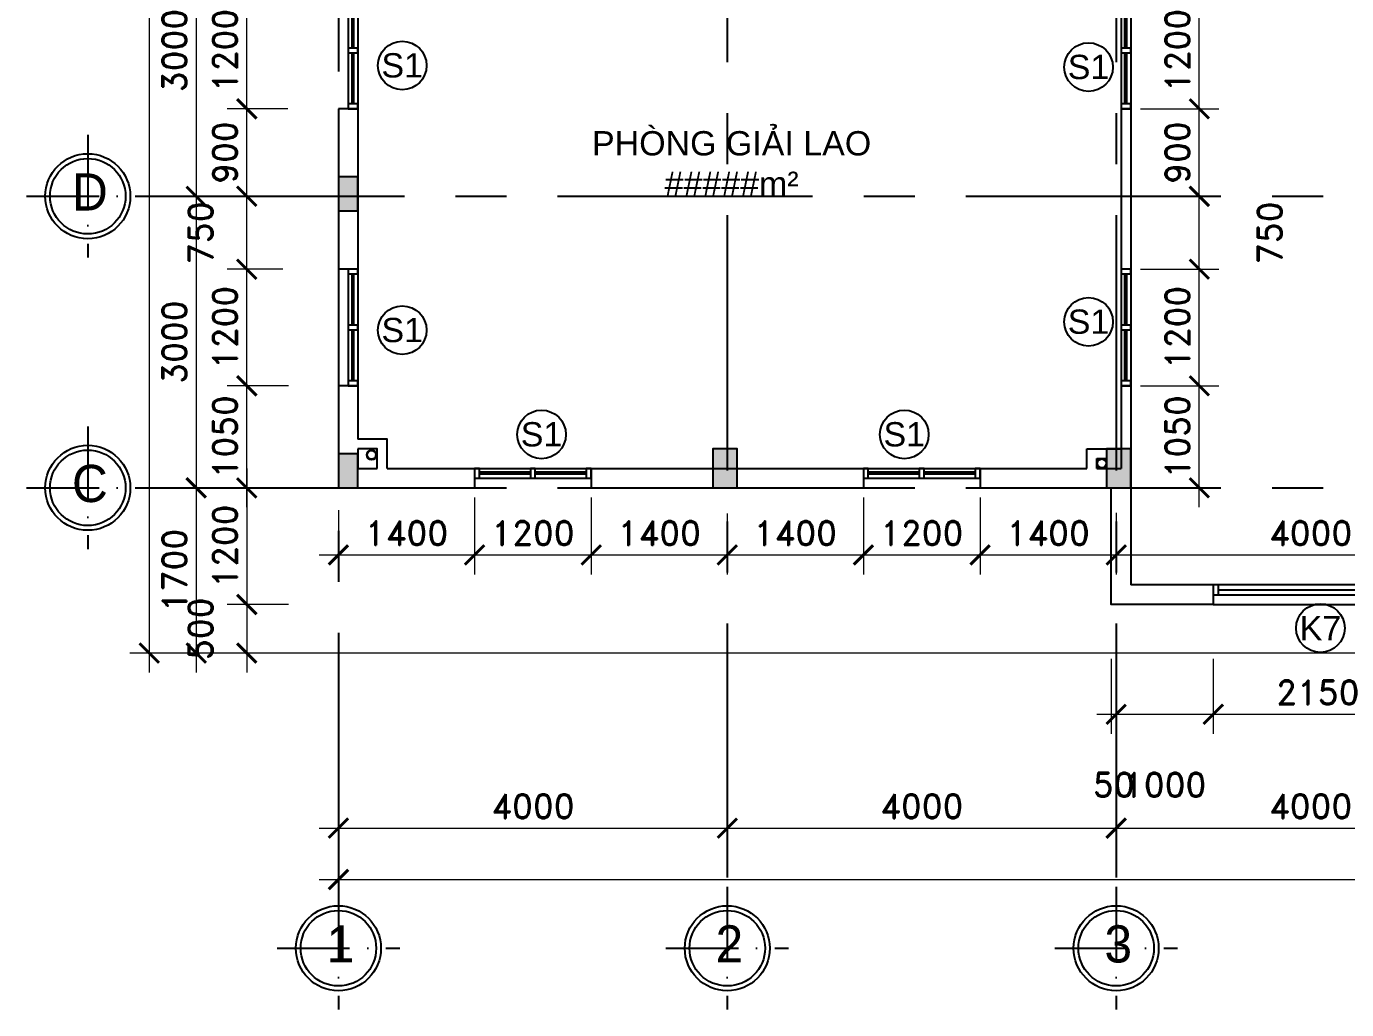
# Model space of a CAD drawing. Header units: inches. Extents: x 452443 to 881249, y 975131 to 1198310.
# Drawn here: x 733928 to 747508, y 1078068 to 1088184 of the extents above; entities that cross this region are included whole.
import ezdxf
from ezdxf.enums import TextEntityAlignment as Align

# ---------------------------------------------------------------- set-up
doc = ezdxf.new("R2010")
doc.units = ezdxf.units.IN
doc.header["$LTSCALE"] = 3.5
doc.header["$MEASUREMENT"] = 0
doc.linetypes.add('ACAD_ISO10W100', pattern=[18, 12, -3, 0, -3])
doc.linetypes.add('CENTER', pattern=[2, 1.25, -0.25, 0.25, -0.25])
for name, color, linetype in [('cot', 1, 'Continuous'), ('CUA', 4, 'Continuous'), ('DOOR-84', 84, 'Continuous'), ('hatch vl', 4, 'Continuous'), ('Netthay_126', 126, 'Continuous'), ('NOI THAT', 42, 'Continuous'), ('phong', 2, 'Continuous'), ('text', 3, 'Continuous'), ('TEXT2', 7, 'Continuous'), ('thuocdo', 3, 'Continuous'), ('Truc', 252, 'Continuous'), ('VISIONABLE-LINE126', 126, 'Continuous')]:
    doc.layers.add(name, color=color, linetype=linetype)
doc.styles.add('chu 1', font='VHELVEN0.TTF')
doc.styles.add('romand', font='romand.shx')
doc.styles.add('STYLE5', font='VAVON_.TTF')
doc.styles.add('VNI-HELVE', font='VHELVEN0.TTF')
doc.dimstyles.new('TL100', dxfattribs={"dimscale": 100, "dimtxt": 2.5, "dimasz": 2, "dimexe": 2, "dimexo": 1, "dimgap": 1, "dimtad": 1, "dimdec": 0, "dimzin": 0, "dimdsep": 46, "dimtxsty": 'romand', "dimblk": 'ARCHTICK', "dimcen": 2, "dimdle": 2, "dimclrd": 256, "dimclre": 256, "dimclrt": 7, "dimadec": 0, "dimazin": 0, "dimtfac": 0.004, "dimtdec": 0, "dimtmove": 2, "dimatfit": 3, "dimfxl": 1, "dimtolj": 1, "dimtzin": 0, "dimlwd": 20, "dimlwe": 20, "dimarcsym": 1})

# ---------------------------------------------------------------- blocks, each defined once
blk = doc.blocks.new('truc tron')
at = {"layer": 'DOOR-84', "linetype": 'ACAD_ISO10W100', "ltscale": 20}
for p, q in [((0, -710), (0, 710)), ((710, 0), (-710, 0))]:
    blk.add_line(p, q, dxfattribs=at)
at = {"layer": 'DOOR-84', "linetype": 'Continuous'}
blk.add_circle((0, 0), 492, dxfattribs=at)
at = {"layer": 'NOI THAT', "linetype": 'Continuous'}
blk.add_circle((0, 0), 437, dxfattribs=at)
blk = doc.blocks.new('CS-1200')
for p, q in [((0, 100), (1200, 100)), ((0, 0), (1200, 0)), ((575, 60), (50, 60)), ((575, 40), (50, 40)), ((1150, 60), (625, 60)), ((1150, 40), (625, 40))]:
    blk.add_line(p, q)
at = {"ltscale": 5}
for points in [[(0, 0), (50, 0), (50, 100), (0, 100)], [(575, 0), (625, 0), (625, 100), (575, 100)], [(1150, 0), (1200, 0), (1200, 100), (1150, 100)]]:
    blk.add_lwpolyline(points, close=True, dxfattribs=at)
blk = doc.blocks.new('_ArchTick')
at = {"color": 0, "linetype": 'ByBlock', "const_width": 0.15}
blk.add_lwpolyline([(-0.5, -0.5), (0.5, 0.5)], dxfattribs=at)
blk = doc.blocks.new('*D2977')
at = {"layer": 'DEFPOINTS', "color": 0}
for p in [(737138, 1081330), (741138, 1079958), (741138, 1079935)]:
    blk.add_point(p, dxfattribs=at)
at = {"layer": 'thuocdo', "lineweight": 20}
for p, q in [((737138, 1081230), (737138, 1079735)), ((736938, 1079935), (741338, 1079935)), ((741138, 1079858), (741138, 1079735))]:
    blk.add_line(p, q, dxfattribs=at)
at = {"layer": 'thuocdo', "lineweight": 20, "xscale": 200, "yscale": 200, "zscale": 200, "rotation": 180}
blk.add_blockref('_ArchTick', (737138, 1079935), dxfattribs=at)
at = {"layer": 'thuocdo', "lineweight": 20, "xscale": 200, "yscale": 200, "zscale": 200}
blk.add_blockref('_ArchTick', (741138, 1079935), dxfattribs=at)
at = {"layer": 'thuocdo', "color": 7, "insert": (739138, 1080160), "char_height": 250, "attachment_point": 5, "style": 'romand'}
blk.add_mtext('\\A1;4000', dxfattribs=at)
blk = doc.blocks.new('*D2978')
at = {"layer": 'DEFPOINTS', "color": 0}
for p in [(745138, 1081012), (741138, 1079958), (745138, 1079935)]:
    blk.add_point(p, dxfattribs=at)
at = {"layer": 'thuocdo', "lineweight": 20}
for p, q in [((745138, 1080912), (745138, 1079735)), ((740938, 1079935), (745338, 1079935)), ((741138, 1079858), (741138, 1079735))]:
    blk.add_line(p, q, dxfattribs=at)
at = {"layer": 'thuocdo', "lineweight": 20, "xscale": 200, "yscale": 200, "zscale": 200, "rotation": 180}
blk.add_blockref('_ArchTick', (741138, 1079935), dxfattribs=at)
at = {"layer": 'thuocdo', "lineweight": 20, "xscale": 200, "yscale": 200, "zscale": 200}
blk.add_blockref('_ArchTick', (745138, 1079935), dxfattribs=at)
at = {"layer": 'thuocdo', "color": 7, "insert": (743138, 1080160), "char_height": 250, "attachment_point": 5, "style": 'romand'}
blk.add_mtext('\\A1;4000', dxfattribs=at)
blk = doc.blocks.new('*D2979')
at = {"layer": 'DEFPOINTS', "color": 0}
for p in [(745138, 1081012), (749138, 1081012), (749138, 1079935)]:
    blk.add_point(p, dxfattribs=at)
at = {"layer": 'thuocdo', "lineweight": 20}
for p, q in [((745138, 1080912), (745138, 1079735)), ((749138, 1080912), (749138, 1079735)), ((744938, 1079935), (749338, 1079935))]:
    blk.add_line(p, q, dxfattribs=at)
at = {"layer": 'thuocdo', "lineweight": 20, "xscale": 200, "yscale": 200, "zscale": 200, "rotation": 180}
blk.add_blockref('_ArchTick', (745138, 1079935), dxfattribs=at)
at = {"layer": 'thuocdo', "lineweight": 20, "xscale": 200, "yscale": 200, "zscale": 200}
blk.add_blockref('_ArchTick', (749138, 1079935), dxfattribs=at)
at = {"layer": 'thuocdo', "color": 7, "insert": (747138, 1080160), "char_height": 250, "attachment_point": 5, "style": 'romand'}
blk.add_mtext('\\A1;4000', dxfattribs=at)
blk = doc.blocks.new('*D2987')
at = {"layer": 'DEFPOINTS', "color": 0}
for p in [(735980, 1089436), (735675, 1086436), (736620, 1086436)]:
    blk.add_point(p, dxfattribs=at)
at = {"layer": 'thuocdo', "lineweight": 20}
for p, q in [((735675, 1089636), (735675, 1086236)), ((735880, 1089436), (735475, 1089436)), ((736520, 1086436), (735475, 1086436))]:
    blk.add_line(p, q, dxfattribs=at)
at = {"layer": 'thuocdo', "lineweight": 20, "xscale": 200, "yscale": 200, "zscale": 200}
for p, rotation in [((735675, 1089436), 90), ((735675, 1086436), 270)]:
    blk.add_blockref('_ArchTick', p, dxfattribs=dict(at, rotation=rotation))
at = {"layer": 'thuocdo', "color": 7, "insert": (735450, 1087936), "char_height": 250, "attachment_point": 5, "rotation": 90, "style": 'romand'}
blk.add_mtext('\\A1;3000', dxfattribs=at)
blk = doc.blocks.new('*D2988')
at = {"layer": 'DEFPOINTS', "color": 0}
for p in [(736723, 1086436), (735675, 1083436), (736723, 1083436)]:
    blk.add_point(p, dxfattribs=at)
at = {"layer": 'thuocdo', "lineweight": 20}
for p, q in [((735675, 1086636), (735675, 1083236)), ((736623, 1086436), (735475, 1086436)), ((736623, 1083436), (735475, 1083436))]:
    blk.add_line(p, q, dxfattribs=at)
at = {"layer": 'thuocdo', "lineweight": 20, "xscale": 200, "yscale": 200, "zscale": 200}
for p, rotation in [((735675, 1086436), 90), ((735675, 1083436), 270)]:
    blk.add_blockref('_ArchTick', p, dxfattribs=dict(at, rotation=rotation))
at = {"layer": 'thuocdo', "color": 7, "insert": (735450, 1084936), "char_height": 250, "attachment_point": 5, "rotation": 90, "style": 'romand'}
blk.add_mtext('\\A1;3000', dxfattribs=at)
blk = doc.blocks.new('*D2989')
at = {"layer": 'DEFPOINTS', "color": 0}
for p in [(736723, 1083436), (735675, 1081736), (736723, 1081736)]:
    blk.add_point(p, dxfattribs=at)
at = {"layer": 'thuocdo', "lineweight": 20}
for p, q in [((735675, 1083636), (735675, 1081536)), ((736623, 1083436), (735475, 1083436)), ((736623, 1081736), (735475, 1081736))]:
    blk.add_line(p, q, dxfattribs=at)
at = {"layer": 'thuocdo', "lineweight": 20, "xscale": 200, "yscale": 200, "zscale": 200}
for p, rotation in [((735675, 1083436), 90), ((735675, 1081736), 270)]:
    blk.add_blockref('_ArchTick', p, dxfattribs=dict(at, rotation=rotation))
at = {"layer": 'thuocdo', "color": 7, "insert": (735450, 1082586), "char_height": 250, "attachment_point": 5, "rotation": 90, "style": 'romand'}
blk.add_mtext('\\A1;1700', dxfattribs=at)
blk = doc.blocks.new('*D2990')
at = {"layer": 'DEFPOINTS', "color": 0}
for p in [(736988, 1097936), (735191, 1081736), (748788, 1081736)]:
    blk.add_point(p, dxfattribs=at)
at = {"layer": 'thuocdo', "lineweight": 20}
for p, q in [((735191, 1098136), (735191, 1081536)), ((736888, 1097936), (734991, 1097936)), ((748688, 1081736), (734991, 1081736))]:
    blk.add_line(p, q, dxfattribs=at)
at = {"layer": 'thuocdo', "lineweight": 20, "xscale": 200, "yscale": 200, "zscale": 200}
for p, rotation in [((735191, 1097936), 90), ((735191, 1081736), 270)]:
    blk.add_blockref('_ArchTick', p, dxfattribs=dict(at, rotation=rotation))
at = {"layer": 'thuocdo', "color": 7, "insert": (734966, 1089836), "char_height": 250, "attachment_point": 5, "rotation": 90, "style": 'romand'}
blk.add_mtext('\\A1;16200', dxfattribs=at)
blk = doc.blocks.new('*D2991')
at = {"layer": 'DEFPOINTS', "color": 0}
for p in [(737138, 1080363), (765638, 1080363), (765638, 1079406)]:
    blk.add_point(p, dxfattribs=at)
at = {"layer": 'thuocdo', "lineweight": 20}
for p, q in [((737138, 1080263), (737138, 1079206)), ((765638, 1080263), (765638, 1079206)), ((736938, 1079406), (765838, 1079406))]:
    blk.add_line(p, q, dxfattribs=at)
at = {"layer": 'thuocdo', "lineweight": 20, "xscale": 200, "yscale": 200, "zscale": 200, "rotation": 180}
blk.add_blockref('_ArchTick', (737138, 1079406), dxfattribs=at)
at = {"layer": 'thuocdo', "lineweight": 20, "xscale": 200, "yscale": 200, "zscale": 200}
blk.add_blockref('_ArchTick', (765638, 1079406), dxfattribs=at)
at = {"layer": 'thuocdo', "color": 7, "insert": (751388, 1079631), "char_height": 250, "attachment_point": 5, "style": 'romand'}
blk.add_mtext('\\A1;28500', dxfattribs=at)
blk = doc.blocks.new('*D3007')
at = {"layer": 'DEFPOINTS', "color": 0}
for p in [(738538, 1083436), (737138, 1083306), (738538, 1082746)]:
    blk.add_point(p, dxfattribs=at)
at = {"layer": 'thuocdo', "lineweight": 20}
for p, q in [((738538, 1083336), (738538, 1082546)), ((737138, 1083206), (737138, 1082546)), ((736938, 1082746), (738738, 1082746))]:
    blk.add_line(p, q, dxfattribs=at)
at = {"layer": 'thuocdo', "lineweight": 20, "xscale": 200, "yscale": 200, "zscale": 200, "rotation": 180}
blk.add_blockref('_ArchTick', (737138, 1082746), dxfattribs=at)
at = {"layer": 'thuocdo', "lineweight": 20, "xscale": 200, "yscale": 200, "zscale": 200}
blk.add_blockref('_ArchTick', (738538, 1082746), dxfattribs=at)
at = {"layer": 'thuocdo', "color": 7, "insert": (737838, 1082971), "char_height": 250, "attachment_point": 5, "style": 'romand'}
blk.add_mtext('\\A1;1400', dxfattribs=at)
blk = doc.blocks.new('*D3008')
at = {"layer": 'DEFPOINTS', "color": 0}
for p in [(738538, 1083436), (739738, 1083436), (739738, 1082746)]:
    blk.add_point(p, dxfattribs=at)
at = {"layer": 'thuocdo', "lineweight": 20}
for p, q in [((738538, 1083336), (738538, 1082546)), ((739738, 1083336), (739738, 1082546)), ((738338, 1082746), (739938, 1082746))]:
    blk.add_line(p, q, dxfattribs=at)
at = {"layer": 'thuocdo', "lineweight": 20, "xscale": 200, "yscale": 200, "zscale": 200, "rotation": 180}
blk.add_blockref('_ArchTick', (738538, 1082746), dxfattribs=at)
at = {"layer": 'thuocdo', "lineweight": 20, "xscale": 200, "yscale": 200, "zscale": 200}
blk.add_blockref('_ArchTick', (739738, 1082746), dxfattribs=at)
at = {"layer": 'thuocdo', "color": 7, "insert": (739138, 1082971), "char_height": 250, "attachment_point": 5, "style": 'romand'}
blk.add_mtext('\\A1;1200', dxfattribs=at)
blk = doc.blocks.new('*D3009')
at = {"layer": 'DEFPOINTS', "color": 0}
for p in [(739738, 1083436), (741138, 1083273), (741138, 1082746)]:
    blk.add_point(p, dxfattribs=at)
at = {"layer": 'thuocdo', "lineweight": 20}
for p, q in [((739738, 1083336), (739738, 1082546)), ((741138, 1083173), (741138, 1082546)), ((739538, 1082746), (741338, 1082746))]:
    blk.add_line(p, q, dxfattribs=at)
at = {"layer": 'thuocdo', "lineweight": 20, "xscale": 200, "yscale": 200, "zscale": 200, "rotation": 180}
blk.add_blockref('_ArchTick', (739738, 1082746), dxfattribs=at)
at = {"layer": 'thuocdo', "lineweight": 20, "xscale": 200, "yscale": 200, "zscale": 200}
blk.add_blockref('_ArchTick', (741138, 1082746), dxfattribs=at)
at = {"layer": 'thuocdo', "color": 7, "insert": (740438, 1082971), "char_height": 250, "attachment_point": 5, "style": 'romand'}
blk.add_mtext('\\A1;1400', dxfattribs=at)
blk = doc.blocks.new('*D3010')
at = {"layer": 'DEFPOINTS', "color": 0}
for p in [(742538, 1083436), (741138, 1083273), (742538, 1082746)]:
    blk.add_point(p, dxfattribs=at)
at = {"layer": 'thuocdo', "lineweight": 20}
for p, q in [((742538, 1083336), (742538, 1082546)), ((741138, 1083173), (741138, 1082546)), ((740938, 1082746), (742738, 1082746))]:
    blk.add_line(p, q, dxfattribs=at)
at = {"layer": 'thuocdo', "lineweight": 20, "xscale": 200, "yscale": 200, "zscale": 200, "rotation": 180}
blk.add_blockref('_ArchTick', (741138, 1082746), dxfattribs=at)
at = {"layer": 'thuocdo', "lineweight": 20, "xscale": 200, "yscale": 200, "zscale": 200}
blk.add_blockref('_ArchTick', (742538, 1082746), dxfattribs=at)
at = {"layer": 'thuocdo', "color": 7, "insert": (741838, 1082971), "char_height": 250, "attachment_point": 5, "style": 'romand'}
blk.add_mtext('\\A1;1400', dxfattribs=at)
blk = doc.blocks.new('*D3011')
at = {"layer": 'DEFPOINTS', "color": 0}
for p in [(742538, 1083436), (743738, 1083436), (743738, 1082746)]:
    blk.add_point(p, dxfattribs=at)
at = {"layer": 'thuocdo', "lineweight": 20}
for p, q in [((742538, 1083336), (742538, 1082546)), ((743738, 1083336), (743738, 1082546)), ((742338, 1082746), (743938, 1082746))]:
    blk.add_line(p, q, dxfattribs=at)
at = {"layer": 'thuocdo', "lineweight": 20, "xscale": 200, "yscale": 200, "zscale": 200, "rotation": 180}
blk.add_blockref('_ArchTick', (742538, 1082746), dxfattribs=at)
at = {"layer": 'thuocdo', "lineweight": 20, "xscale": 200, "yscale": 200, "zscale": 200}
blk.add_blockref('_ArchTick', (743738, 1082746), dxfattribs=at)
at = {"layer": 'thuocdo', "color": 7, "insert": (743138, 1082971), "char_height": 250, "attachment_point": 5, "style": 'romand'}
blk.add_mtext('\\A1;1200', dxfattribs=at)
blk = doc.blocks.new('*D3012')
at = {"layer": 'DEFPOINTS', "color": 0}
for p in [(743738, 1083436), (745138, 1083280), (745138, 1082746)]:
    blk.add_point(p, dxfattribs=at)
at = {"layer": 'thuocdo', "lineweight": 20}
for p, q in [((743738, 1083336), (743738, 1082546)), ((745138, 1083180), (745138, 1082546)), ((743538, 1082746), (745338, 1082746))]:
    blk.add_line(p, q, dxfattribs=at)
at = {"layer": 'thuocdo', "lineweight": 20, "xscale": 200, "yscale": 200, "zscale": 200, "rotation": 180}
blk.add_blockref('_ArchTick', (743738, 1082746), dxfattribs=at)
at = {"layer": 'thuocdo', "lineweight": 20, "xscale": 200, "yscale": 200, "zscale": 200}
blk.add_blockref('_ArchTick', (745138, 1082746), dxfattribs=at)
at = {"layer": 'thuocdo', "color": 7, "insert": (744438, 1082971), "char_height": 250, "attachment_point": 5, "style": 'romand'}
blk.add_mtext('\\A1;1400', dxfattribs=at)
blk = doc.blocks.new('*D3013')
at = {"layer": 'DEFPOINTS', "color": 0}
for p in [(745138, 1083280), (749138, 1083280), (749138, 1082746)]:
    blk.add_point(p, dxfattribs=at)
at = {"layer": 'thuocdo', "lineweight": 20}
for p, q in [((745138, 1083180), (745138, 1082546)), ((749138, 1083180), (749138, 1082546)), ((744938, 1082746), (749338, 1082746))]:
    blk.add_line(p, q, dxfattribs=at)
at = {"layer": 'thuocdo', "lineweight": 20, "xscale": 200, "yscale": 200, "zscale": 200, "rotation": 180}
blk.add_blockref('_ArchTick', (745138, 1082746), dxfattribs=at)
at = {"layer": 'thuocdo', "lineweight": 20, "xscale": 200, "yscale": 200, "zscale": 200}
blk.add_blockref('_ArchTick', (749138, 1082746), dxfattribs=at)
at = {"layer": 'thuocdo', "color": 7, "insert": (747138, 1082971), "char_height": 250, "attachment_point": 5, "style": 'romand'}
blk.add_mtext('\\A1;4000', dxfattribs=at)
blk = doc.blocks.new('*D3022')
at = {"layer": 'DEFPOINTS', "color": 0}
for p in [(745088, 1081777), (745138, 1081777), (745138, 1081106)]:
    blk.add_point(p, dxfattribs=at)
at = {"layer": 'thuocdo', "lineweight": 20}
for p, q in [((745088, 1081677), (745088, 1080906)), ((745138, 1081677), (745138, 1080906)), ((745088, 1081106), (745138, 1081106))]:
    blk.add_line(p, q, dxfattribs=at)
at = {"layer": 'thuocdo', "color": 7, "insert": (745113, 1080381), "char_height": 250, "attachment_point": 5, "style": 'romand'}
blk.add_mtext('\\A1;50', dxfattribs=at)
blk = doc.blocks.new('*D3023')
at = {"layer": 'DEFPOINTS', "color": 0}
for p in [(745138, 1081777), (746137, 1081777), (746137, 1081106)]:
    blk.add_point(p, dxfattribs=at)
at = {"layer": 'thuocdo', "lineweight": 20}
for p, q in [((745138, 1081677), (745138, 1080906)), ((746137, 1081677), (746137, 1080906)), ((744938, 1081106), (746337, 1081106))]:
    blk.add_line(p, q, dxfattribs=at)
at = {"layer": 'thuocdo', "lineweight": 20, "xscale": 200, "yscale": 200, "zscale": 200, "rotation": 180}
blk.add_blockref('_ArchTick', (745138, 1081106), dxfattribs=at)
at = {"layer": 'thuocdo', "lineweight": 20, "xscale": 200, "yscale": 200, "zscale": 200}
blk.add_blockref('_ArchTick', (746137, 1081106), dxfattribs=at)
at = {"layer": 'thuocdo', "color": 7, "insert": (745637, 1080381), "char_height": 250, "attachment_point": 5, "style": 'romand'}
blk.add_mtext('\\A1;1000', dxfattribs=at)
blk = doc.blocks.new('*D3024')
at = {"layer": 'DEFPOINTS', "color": 0}
for p in [(746137, 1081777), (748287, 1081777), (748287, 1081106)]:
    blk.add_point(p, dxfattribs=at)
at = {"layer": 'thuocdo', "lineweight": 20}
for p, q in [((746137, 1081677), (746137, 1080906)), ((748287, 1081677), (748287, 1080906)), ((745937, 1081106), (748487, 1081106))]:
    blk.add_line(p, q, dxfattribs=at)
at = {"layer": 'thuocdo', "lineweight": 20, "xscale": 200, "yscale": 200, "zscale": 200, "rotation": 180}
blk.add_blockref('_ArchTick', (746137, 1081106), dxfattribs=at)
at = {"layer": 'thuocdo', "lineweight": 20, "xscale": 200, "yscale": 200, "zscale": 200}
blk.add_blockref('_ArchTick', (748287, 1081106), dxfattribs=at)
at = {"layer": 'thuocdo', "color": 7, "insert": (747212, 1081331), "char_height": 250, "attachment_point": 5, "style": 'romand'}
blk.add_mtext('\\A1;2150', dxfattribs=at)
blk = doc.blocks.new('*D3031')
at = {"layer": 'DEFPOINTS', "color": 0}
for p in [(736195, 1084486), (736723, 1084486), (736723, 1083436)]:
    blk.add_point(p, dxfattribs=at)
at = {"layer": 'thuocdo', "lineweight": 20}
for p, q in [((736195, 1083236), (736195, 1084686)), ((736623, 1084486), (735995, 1084486)), ((736623, 1083436), (735995, 1083436))]:
    blk.add_line(p, q, dxfattribs=at)
at = {"layer": 'thuocdo', "lineweight": 20, "xscale": 200, "yscale": 200, "zscale": 200}
for p, rotation in [((736195, 1084486), 90), ((736195, 1083436), 270)]:
    blk.add_blockref('_ArchTick', p, dxfattribs=dict(at, rotation=rotation))
at = {"layer": 'thuocdo', "color": 7, "insert": (735970, 1083961), "char_height": 250, "attachment_point": 5, "rotation": 90, "style": 'romand'}
blk.add_mtext('\\A1;1050', dxfattribs=at)
blk = doc.blocks.new('*D3032')
at = {"layer": 'DEFPOINTS', "color": 0}
for p in [(736195, 1085686), (736667, 1085686), (736667, 1084486)]:
    blk.add_point(p, dxfattribs=at)
at = {"layer": 'thuocdo', "lineweight": 20}
for p, q in [((736195, 1084286), (736195, 1085886)), ((736567, 1085686), (735995, 1085686)), ((736567, 1084486), (735995, 1084486))]:
    blk.add_line(p, q, dxfattribs=at)
at = {"layer": 'thuocdo', "lineweight": 20, "xscale": 200, "yscale": 200, "zscale": 200}
for p, rotation in [((736195, 1085686), 90), ((736195, 1084486), 270)]:
    blk.add_blockref('_ArchTick', p, dxfattribs=dict(at, rotation=rotation))
at = {"layer": 'thuocdo', "color": 7, "insert": (735970, 1085086), "char_height": 250, "attachment_point": 5, "rotation": 90, "style": 'romand'}
blk.add_mtext('\\A1;1200', dxfattribs=at)
blk = doc.blocks.new('*D3033')
at = {"layer": 'DEFPOINTS', "color": 0}
for p in [(736195, 1086436), (736581, 1086436), (736667, 1085686)]:
    blk.add_point(p, dxfattribs=at)
at = {"layer": 'thuocdo', "lineweight": 20}
for p, q in [((736195, 1085486), (736195, 1086636)), ((736481, 1086436), (735995, 1086436)), ((736567, 1085686), (735995, 1085686))]:
    blk.add_line(p, q, dxfattribs=at)
at = {"layer": 'thuocdo', "lineweight": 20, "xscale": 200, "yscale": 200, "zscale": 200}
for p, rotation in [((736195, 1086436), 90), ((736195, 1085686), 270)]:
    blk.add_blockref('_ArchTick', p, dxfattribs=dict(at, rotation=rotation))
at = {"layer": 'thuocdo', "color": 7, "insert": (735720, 1086061), "char_height": 250, "attachment_point": 5, "rotation": 90, "style": 'romand'}
blk.add_mtext('\\A1;750', dxfattribs=at)
blk = doc.blocks.new('*D3034')
at = {"layer": 'DEFPOINTS', "color": 0}
for p in [(736195, 1087336), (736717, 1087336), (736581, 1086436)]:
    blk.add_point(p, dxfattribs=at)
at = {"layer": 'thuocdo', "lineweight": 20}
for p, q in [((736195, 1086236), (736195, 1087536)), ((736617, 1087336), (735995, 1087336)), ((736481, 1086436), (735995, 1086436))]:
    blk.add_line(p, q, dxfattribs=at)
at = {"layer": 'thuocdo', "lineweight": 20, "xscale": 200, "yscale": 200, "zscale": 200}
for p, rotation in [((736195, 1087336), 90), ((736195, 1086436), 270)]:
    blk.add_blockref('_ArchTick', p, dxfattribs=dict(at, rotation=rotation))
at = {"layer": 'thuocdo', "color": 7, "insert": (735970, 1086886), "char_height": 250, "attachment_point": 5, "rotation": 90, "style": 'romand'}
blk.add_mtext('\\A1;900', dxfattribs=at)
blk = doc.blocks.new('*D3035')
at = {"layer": 'DEFPOINTS', "color": 0}
for p in [(736195, 1088536), (736667, 1088536), (736717, 1087336)]:
    blk.add_point(p, dxfattribs=at)
at = {"layer": 'thuocdo', "lineweight": 20}
for p, q in [((736195, 1087136), (736195, 1088736)), ((736567, 1088536), (735995, 1088536)), ((736617, 1087336), (735995, 1087336))]:
    blk.add_line(p, q, dxfattribs=at)
at = {"layer": 'thuocdo', "lineweight": 20, "xscale": 200, "yscale": 200, "zscale": 200}
for p, rotation in [((736195, 1088536), 90), ((736195, 1087336), 270)]:
    blk.add_blockref('_ArchTick', p, dxfattribs=dict(at, rotation=rotation))
at = {"layer": 'thuocdo', "color": 7, "insert": (735970, 1087936), "char_height": 250, "attachment_point": 5, "rotation": 90, "style": 'romand'}
blk.add_mtext('\\A1;1200', dxfattribs=at)
blk = doc.blocks.new('*D3059')
at = {"layer": 'DEFPOINTS', "color": 0}
for p in [(745288, 1084486), (745993, 1084486), (745555, 1083436)]:
    blk.add_point(p, dxfattribs=at)
at = {"layer": 'thuocdo', "lineweight": 20}
for p, q in [((745993, 1083236), (745993, 1084686)), ((745388, 1084486), (746193, 1084486)), ((745655, 1083436), (746193, 1083436))]:
    blk.add_line(p, q, dxfattribs=at)
at = {"layer": 'thuocdo', "lineweight": 20, "xscale": 200, "yscale": 200, "zscale": 200}
for p, rotation in [((745993, 1084486), 90), ((745993, 1083436), 270)]:
    blk.add_blockref('_ArchTick', p, dxfattribs=dict(at, rotation=rotation))
at = {"layer": 'thuocdo', "color": 7, "insert": (745768, 1083961), "char_height": 250, "attachment_point": 5, "rotation": 90, "style": 'romand'}
blk.add_mtext('\\A1;1050', dxfattribs=at)
blk = doc.blocks.new('*D3060')
at = {"layer": 'DEFPOINTS', "color": 0}
for p in [(745288, 1085686), (745993, 1085686), (745288, 1084486)]:
    blk.add_point(p, dxfattribs=at)
at = {"layer": 'thuocdo', "lineweight": 20}
for p, q in [((745993, 1084286), (745993, 1085886)), ((745388, 1085686), (746193, 1085686)), ((745388, 1084486), (746193, 1084486))]:
    blk.add_line(p, q, dxfattribs=at)
at = {"layer": 'thuocdo', "lineweight": 20, "xscale": 200, "yscale": 200, "zscale": 200}
for p, rotation in [((745993, 1085686), 90), ((745993, 1084486), 270)]:
    blk.add_blockref('_ArchTick', p, dxfattribs=dict(at, rotation=rotation))
at = {"layer": 'thuocdo', "color": 7, "insert": (745768, 1085086), "char_height": 250, "attachment_point": 5, "rotation": 90, "style": 'romand'}
blk.add_mtext('\\A1;1200', dxfattribs=at)
blk = doc.blocks.new('*D3061')
at = {"layer": 'DEFPOINTS', "color": 0}
for p in [(745489, 1086436), (745993, 1086436), (745288, 1085686)]:
    blk.add_point(p, dxfattribs=at)
at = {"layer": 'thuocdo', "lineweight": 20}
for p, q in [((745993, 1085486), (745993, 1086636)), ((745589, 1086436), (746193, 1086436)), ((745388, 1085686), (746193, 1085686))]:
    blk.add_line(p, q, dxfattribs=at)
at = {"layer": 'thuocdo', "lineweight": 20, "xscale": 200, "yscale": 200, "zscale": 200}
for p, rotation in [((745993, 1086436), 90), ((745993, 1085686), 270)]:
    blk.add_blockref('_ArchTick', p, dxfattribs=dict(at, rotation=rotation))
at = {"layer": 'thuocdo', "color": 7, "insert": (746718, 1086061), "char_height": 250, "attachment_point": 5, "rotation": 90, "style": 'romand'}
blk.add_mtext('\\A1;750', dxfattribs=at)
blk = doc.blocks.new('*D3062')
at = {"layer": 'DEFPOINTS', "color": 0}
for p in [(745288, 1087336), (745993, 1087336), (745489, 1086436)]:
    blk.add_point(p, dxfattribs=at)
at = {"layer": 'thuocdo', "lineweight": 20}
for p, q in [((745993, 1086236), (745993, 1087536)), ((745388, 1087336), (746193, 1087336)), ((745589, 1086436), (746193, 1086436))]:
    blk.add_line(p, q, dxfattribs=at)
at = {"layer": 'thuocdo', "lineweight": 20, "xscale": 200, "yscale": 200, "zscale": 200}
for p, rotation in [((745993, 1087336), 90), ((745993, 1086436), 270)]:
    blk.add_blockref('_ArchTick', p, dxfattribs=dict(at, rotation=rotation))
at = {"layer": 'thuocdo', "color": 7, "insert": (745768, 1086886), "char_height": 250, "attachment_point": 5, "rotation": 90, "style": 'romand'}
blk.add_mtext('\\A1;900', dxfattribs=at)
blk = doc.blocks.new('*D3063')
at = {"layer": 'DEFPOINTS', "color": 0}
for p in [(745238, 1088536), (745993, 1088536), (745288, 1087336)]:
    blk.add_point(p, dxfattribs=at)
at = {"layer": 'thuocdo', "lineweight": 20}
for p, q in [((745993, 1087136), (745993, 1088736)), ((745338, 1088536), (746193, 1088536)), ((745388, 1087336), (746193, 1087336))]:
    blk.add_line(p, q, dxfattribs=at)
at = {"layer": 'thuocdo', "lineweight": 20, "xscale": 200, "yscale": 200, "zscale": 200}
for p, rotation in [((745993, 1088536), 90), ((745993, 1087336), 270)]:
    blk.add_blockref('_ArchTick', p, dxfattribs=dict(at, rotation=rotation))
at = {"layer": 'thuocdo', "color": 7, "insert": (745768, 1087936), "char_height": 250, "attachment_point": 5, "rotation": 90, "style": 'romand'}
blk.add_mtext('\\A1;1200', dxfattribs=at)
blk = doc.blocks.new('*D3093')
at = {"layer": 'DEFPOINTS', "color": 0}
for p in [(736723, 1083436), (736195, 1082236), (736723, 1082236)]:
    blk.add_point(p, dxfattribs=at)
at = {"layer": 'thuocdo', "lineweight": 20}
for p, q in [((736195, 1083636), (736195, 1082036)), ((736623, 1083436), (735995, 1083436)), ((736623, 1082236), (735995, 1082236))]:
    blk.add_line(p, q, dxfattribs=at)
at = {"layer": 'thuocdo', "lineweight": 20, "xscale": 200, "yscale": 200, "zscale": 200}
for p, rotation in [((736195, 1083436), 90), ((736195, 1082236), 270)]:
    blk.add_blockref('_ArchTick', p, dxfattribs=dict(at, rotation=rotation))
at = {"layer": 'thuocdo', "color": 7, "insert": (735970, 1082836), "char_height": 250, "attachment_point": 5, "rotation": 90, "style": 'romand'}
blk.add_mtext('\\A1;1200', dxfattribs=at)
blk = doc.blocks.new('*D3094')
at = {"layer": 'DEFPOINTS', "color": 0}
for p in [(736723, 1082236), (736195, 1081736), (736723, 1081736)]:
    blk.add_point(p, dxfattribs=at)
at = {"layer": 'thuocdo', "lineweight": 20}
for p, q in [((736195, 1082436), (736195, 1081536)), ((736623, 1082236), (735995, 1082236)), ((736623, 1081736), (735995, 1081736))]:
    blk.add_line(p, q, dxfattribs=at)
at = {"layer": 'thuocdo', "lineweight": 20, "xscale": 200, "yscale": 200, "zscale": 200}
for p, rotation in [((736195, 1082236), 90), ((736195, 1081736), 270)]:
    blk.add_blockref('_ArchTick', p, dxfattribs=dict(at, rotation=rotation))
at = {"layer": 'thuocdo', "color": 7, "insert": (735720, 1081986), "char_height": 250, "attachment_point": 5, "rotation": 90, "style": 'romand'}
blk.add_mtext('\\A1;500', dxfattribs=at)

msp = doc.modelspace()

# ---------------------------------------------------------------- hatches: boundary and pattern name
at = {"layer": 'cot'}
for points in [[(737137.7, 1086286.5), (737337.7, 1086286.5), (737337.7, 1086636.5), (737137.7, 1086636.5)], [(740987.7, 1083436.5), (741237.7, 1083436.5), (741237.7, 1083836.5), (740987.7, 1083836.5)], [(745037.7, 1083436.5), (745287.7, 1083436.5), (745287.7, 1083836.5), (745037.7, 1083836.5)], [(737137.7, 1083436.5), (737337.7, 1083436.5), (737337.7, 1083786.5), (737137.7, 1083786.5)]]:
    msp.add_hatch(color=256, dxfattribs=at).paths.add_polyline_path(points)

# ---------------------------------------------------------------- linework, layer by layer
for points in [[(737137.7, 1086286.5), (737337.7, 1086286.5), (737337.7, 1086636.5), (737137.7, 1086636.5)], [(740987.7, 1083436.5), (741237.7, 1083436.5), (741237.7, 1083836.5), (740987.7, 1083836.5)], [(745037.7, 1083436.5), (745287.7, 1083436.5), (745287.7, 1083836.5), (745037.7, 1083836.5)], [(737137.7, 1083436.5), (737337.7, 1083436.5), (737337.7, 1083786.5), (737137.7, 1083786.5)]]:
    msp.add_lwpolyline(points, close=True, dxfattribs=at)
at = {"layer": 'DOOR-84'}
msp.add_lwpolyline([(746137.3, 1082336.5), (748287.3, 1082336.5), (748287.3, 1082436.5), (746137.3, 1082436.5)], close=True, dxfattribs=at)
msp.add_lwpolyline([(746137.3, 1082336.5), (748287.3, 1082336.5), (748287.3, 1082436.5), (746137.3, 1082436.5)], close=True, dxfattribs=at)
for points in [[(746137.3, 1082436.5), (746137.3, 1082336.5)], [(746187.3, 1082436.5), (746187.3, 1082336.5)], [(746187.3, 1082386.5), (748237.3, 1082386.5)]]:
    msp.add_lwpolyline(points, dxfattribs=at)
at = {"layer": 'hatch vl'}
for centre in [(737793.9, 1087781.8), (744853.6, 1087765), (744853.6, 1085144.3), (737793.9, 1085058.4), (739227, 1083985.3), (742958.3, 1083985.3), (747239.4, 1081992.9)]:
    msp.add_circle(centre, 250, dxfattribs=at)
at = {"layer": 'Netthay_126'}
msp.add_line((746137.3, 1082236.5), (748287.3, 1082236.5), dxfattribs=at)
at = {"layer": 'phong'}
for p, q in [((737137.7, 1087336.5), (737137.7, 1085686.5)), ((737337.7, 1087336.5), (737337.7, 1085686.5)), ((745187.7, 1087336.5), (745187.7, 1085686.5)), ((745287.7, 1087336.5), (745287.7, 1085686.5)), ((737137.7, 1084486.5), (737137.7, 1083436.5)), ((737337.7, 1084486.5), (737337.7, 1083936.5)), ((745187.7, 1084486.5), (745187.7, 1083836.5)), ((745287.7, 1084486.5), (745287.7, 1083636.5)), ((737337.7, 1083836.5), (737337.7, 1083636.5)), ((744837.7, 1083636.5), (744837.7, 1083836.5)), ((744837.7, 1083836.5), (745187.7, 1083836.5)), ((745187.7, 1083836.5), (745187.7, 1083636.5)), ((745187.7, 1083836.5), (745187.7, 1083636.5)), ((745287.7, 1083936.5), (745287.7, 1083636.5)), ((744937.7, 1083636.5), (744937.7, 1083736.5)), ((744937.7, 1083736.5), (745037.7, 1083736.5)), ((737337.7, 1083636.5), (737537.7, 1083636.5)), ((737637.7, 1083636.5), (738537.7, 1083636.5)), ((739737.7, 1083636.5), (742537.7, 1083636.5)), ((743737.7, 1083636.5), (744837.7, 1083636.5)), ((744937.7, 1083636.5), (745187.7, 1083636.5)), ((737137.7, 1083436.5), (738537.7, 1083436.5)), ((739737.7, 1083436.5), (742537.7, 1083436.5)), ((743737.7, 1083436.5), (745087.7, 1083436.5))]:
    msp.add_line(p, q, dxfattribs=at)
for points in [[(737337.7, 1087336.5), (737137.7, 1087336.5)], [(745287.7, 1087336.5), (745187.7, 1087336.5)], [(737337.7, 1085686.5), (737137.7, 1085686.5)], [(745287.7, 1085686.5), (745187.7, 1085686.5)], [(737337.7, 1084486.5), (737137.7, 1084486.5)], [(745287.7, 1084486.5), (745187.7, 1084486.5)], [(737637.7, 1083636.5), (737637.7, 1083936.5), (737337.7, 1083936.5)], [(737537.7, 1083636.5), (737537.7, 1083836.5), (737337.7, 1083836.5)], [(738537.7, 1083636.5), (738537.7, 1083436.5)], [(739737.7, 1083636.5), (739737.7, 1083436.5)], [(742537.7, 1083636.5), (742537.7, 1083436.5)], [(743737.7, 1083636.5), (743737.7, 1083436.5)], [(745287.7, 1083636.5), (745287.7, 1082436.5)], [(746137.3, 1082436.5), (746137.3, 1082236.5), (745087.7, 1082236.5), (745087.7, 1083436.5)], [(746137.3, 1082436.5), (745287.7, 1082436.5)]]:
    msp.add_lwpolyline(points, dxfattribs=at)
at = {"layer": 'thuocdo'}
for centre, radius in [((737478.8, 1083774.6), 50), ((737478.8, 1083774.6), 45), ((744989.1, 1083688), 50), ((744989.1, 1083688), 45)]:
    msp.add_circle(centre, radius, dxfattribs=at)
at = {"layer": 'Truc', "linetype": 'CENTER', "ltscale": 600}
msp.add_line((745137.7, 1098840.5), (745137.7, 1079425.4), dxfattribs=at)
for points in [[(741137.7, 1098840.5), (741137.7, 1079425.4)], [(737137.7, 1098745.1), (737137.7, 1079330.1)], [(735190.8, 1086436.5), (767473.6, 1086436.5)], [(735190.8, 1083436.5), (767473.6, 1083436.5)]]:
    msp.add_lwpolyline(points, dxfattribs=at)

# ---------------------------------------------------------------- block references
at = {"layer": 'CUA', "rotation": 270}
for p in [(737237.7, 1088536.5), (745187.7, 1088536.5), (737237.7, 1085686.5), (745187.7, 1085686.5)]:
    msp.add_blockref('CS-1200', p, dxfattribs=at)
at = {"layer": 'CUA'}
for p in [(738537.7, 1083536.5), (742537.7, 1083536.5)]:
    msp.add_blockref('CS-1200', p, dxfattribs=at)
at = {"layer": 'VISIONABLE-LINE126', "linetype": 'Continuous', "xscale": 0.8886240000138059, "yscale": 0.8886240000138059, "zscale": 0.8886240000138059, "rotation": 180}
for p in [(734559.5, 1086436.5), (734559.5, 1083436.5), (737137.7, 1078698.8), (741137.7, 1078698.8), (745137.7, 1078698.8)]:
    msp.add_blockref('truc tron', p, dxfattribs=at)

# ---------------------------------------------------------------- texts
at = {"char_height": 250, "width": 407.041, "attachment_point": 5, "style": 'chu 1'}
for s, insert in [('S1', (737793.9, 1087781.8)), ('S1', (744853.6, 1087765)), ('S1', (737793.9, 1085058.4)), ('S1', (744853.6, 1085144.3)), ('S1', (739227, 1083985.3)), ('S1', (742958.3, 1083985.3)), ('K7', (747239.4, 1081992.9))]:
    msp.add_mtext(s, dxfattribs=dict(at, insert=insert))
at = {"layer": 'text', "linetype": 'Continuous', "style": 'STYLE5'}
for s, p in [('D', (734581.2, 1086289.8)), ('C', (734581.2, 1083289.8)), ('1', (737159.4, 1078552.2)), ('2', (741159.4, 1078552.2)), ('3', (745159.4, 1078552.2))]:
    msp.add_text(s, height=382.5, dxfattribs=at).set_placement(p, align=Align.CENTER)
at = {"layer": 'TEXT2', "insert": (741182.4, 1087106.4), "char_height": 250, "attachment_point": 2, "style": 'VNI-HELVE'}
msp.add_mtext_dynamic_manual_height_columns('{\\C7;PHOØNG GIAÛI LAO\\P#####m²}', width=4203.104, gutter_width=1000, heights=[0], dxfattribs=at)

# ---------------------------------------------------------------- dimensions: what is measured, and where the dimension line sits
at = {"layer": 'thuocdo'}
for base, p1, p2, override, picture, middle in [((735190.8, 1081736.5), (736987.7, 1097936.5), (748788.4, 1081736.5), {"dimarcsym": 1}, '*D2990', (734965.8, 1089836.5)), ((735675.1, 1086436.5), (735980.5, 1089436.5), (736620, 1086436.5), {"dimarcsym": 1}, '*D2987', (735450.1, 1087936.5)), ((736195.5, 1088536.5), (736716.9, 1087336.5), (736666.9, 1088536.5), {"dimfxl": 10, "dimarcsym": 1}, '*D3035', (735970.5, 1087936.5)), ((745992.8, 1088536.5), (745287.7, 1087336.5), (745237.7, 1088536.5), {"dimfxl": 10, "dimarcsym": 1}, '*D3063', (745767.8, 1087936.5)), ((736195.5, 1087336.5), (736581.2, 1086436.5), (736716.9, 1087336.5), {"dimfxl": 10, "dimarcsym": 1}, '*D3034', (735970.5, 1086886.5)), ((745992.8, 1087336.5), (745489.3, 1086436.5), (745287.7, 1087336.5), {"dimfxl": 10, "dimarcsym": 1}, '*D3062', (745767.8, 1086886.5)), ((735675.1, 1083436.5), (736723.1, 1086436.5), (736723.1, 1083436.5), {"dimarcsym": 1}, '*D2988', (735450.1, 1084936.5)), ((736195.5, 1086436.5), (736666.9, 1085686.5), (736581.2, 1086436.5), {"dimfxl": 10, "dimarcsym": 1}, '*D3033', (735720.5, 1086061.5)), ((745992.8, 1086436.5), (745287.7, 1085686.5), (745489.3, 1086436.5), {"dimfxl": 10, "dimarcsym": 1}, '*D3061', (746717.8, 1086061.5)), ((736195.5, 1085686.5), (736666.9, 1084486.5), (736666.9, 1085686.5), {"dimfxl": 10, "dimarcsym": 1}, '*D3032', (735970.5, 1085086.5)), ((745992.8, 1085686.5), (745287.7, 1084486.5), (745287.7, 1085686.5), {"dimfxl": 10, "dimarcsym": 1}, '*D3060', (745767.8, 1085086.5)), ((736195.5, 1084486.5), (736723.1, 1083436.5), (736723.1, 1084486.5), {"dimfxl": 10, "dimarcsym": 1}, '*D3031', (735970.5, 1083961.5)), ((745992.8, 1084486.5), (745554.7, 1083436.5), (745287.7, 1084486.5), {"dimfxl": 10, "dimarcsym": 1}, '*D3059', (745767.8, 1083961.5)), ((735675.1, 1081736.5), (736723.1, 1083436.5), (736723.1, 1081736.5), {"dimarcsym": 1}, '*D2989', (735450.1, 1082586.5)), ((736195.5, 1082236.5), (736723.1, 1083436.5), (736723.1, 1082236.5), {"dimfxl": 10, "dimarcsym": 1}, '*D3093', (735970.5, 1082836.5)), ((736195.5, 1081736.5), (736723.1, 1082236.5), (736723.1, 1081736.5), {"dimfxl": 10, "dimarcsym": 1}, '*D3094', (735720.5, 1081986.5))]:
    dim = msp.add_linear_dim(base=base, p1=p1, p2=p2, angle=90, dimstyle='TL100', override=override, dxfattribs=at)
    dim.commit()
    dim.dimension.update_dxf_attribs({"geometry": picture, "text_midpoint": middle})
for base, p1, p2, override, picture, middle in [((738537.7, 1082746.3), (737137.7, 1083306.2), (738537.7, 1083436.5), {"dimfxl": 10, "dimarcsym": 1}, '*D3007', (737837.7, 1082971.3)), ((739737.7, 1082746.3), (738537.7, 1083436.5), (739737.7, 1083436.5), {"dimfxl": 10, "dimarcsym": 1}, '*D3008', (739137.7, 1082971.3)), ((741137.7, 1082746.3), (739737.7, 1083436.5), (741137.7, 1083272.9), {"dimfxl": 10, "dimarcsym": 1}, '*D3009', (740437.7, 1082971.3)), ((742537.7, 1082746.3), (741137.7, 1083272.9), (742537.7, 1083436.5), {"dimfxl": 10, "dimarcsym": 1}, '*D3010', (741837.7, 1082971.3)), ((743737.7, 1082746.3), (742537.7, 1083436.5), (743737.7, 1083436.5), {"dimfxl": 10, "dimarcsym": 1}, '*D3011', (743137.7, 1082971.3)), ((745137.7, 1082746.3), (743737.7, 1083436.5), (745137.7, 1083280.4), {"dimfxl": 10, "dimarcsym": 1}, '*D3012', (744437.7, 1082971.3)), ((749137.7, 1082746.3), (745137.7, 1083280.4), (749137.7, 1083280.4), {"dimfxl": 10, "dimarcsym": 1}, '*D3013', (747137.7, 1082971.3)), ((745137.7, 1081106.1), (745087.7, 1081777.3), (745137.7, 1081777.3), {"dimfxl": 10, "dimarcsym": 1}, '*D3022', (745112.7, 1080381.1)), ((746137.3, 1081106.1), (745137.7, 1081777.3), (746137.3, 1081777.3), {"dimfxl": 10, "dimarcsym": 1}, '*D3023', (745637.5, 1080381.1)), ((748287.3, 1081106.1), (746137.3, 1081777.3), (748287.3, 1081777.3), {"dimfxl": 10, "dimarcsym": 1}, '*D3024', (747212.3, 1081331.1)), ((741137.7, 1079935.3), (737137.7, 1081329.5), (741137.7, 1079958.2), {"dimarcsym": 1}, '*D2977', (739137.7, 1080160.3)), ((745137.7, 1079935.3), (741137.7, 1079958.2), (745137.7, 1081012.3), {"dimarcsym": 1}, '*D2978', (743137.7, 1080160.3)), ((749137.7, 1079935.3), (745137.7, 1081012.3), (749137.7, 1081012.3), {"dimarcsym": 1}, '*D2979', (747137.7, 1080160.3)), ((765637.7, 1079406.3), (737137.7, 1080363.3), (765637.7, 1080363.3), {"dimarcsym": 1}, '*D2991', (751387.7, 1079631.3))]:
    dim = msp.add_linear_dim(base=base, p1=p1, p2=p2, dimstyle='TL100', override=override, dxfattribs=at)
    dim.commit()
    dim.dimension.update_dxf_attribs({"geometry": picture, "text_midpoint": middle})

doc.saveas('drawing.dxf')
